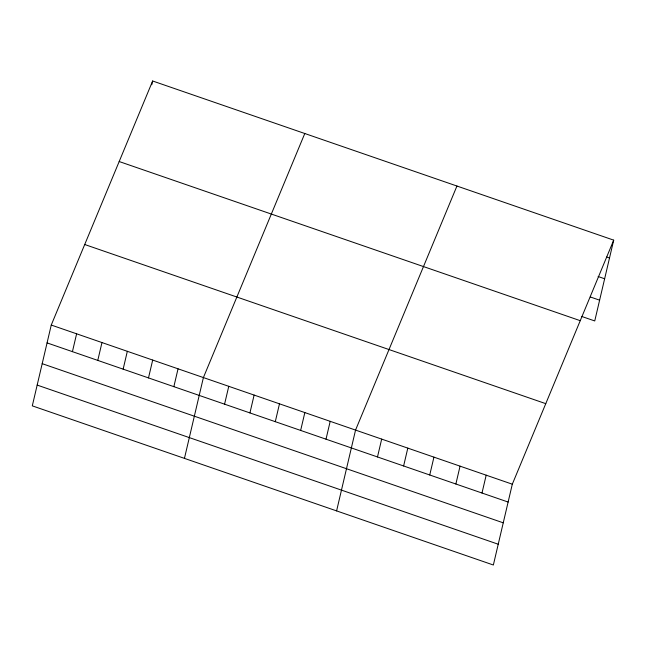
<?xml version="1.0" encoding="UTF-8"?>
<svg xmlns="http://www.w3.org/2000/svg" width="646" height="646" viewBox="0 0 646 646"><rect width="100%" height="100%" fill="white"/><g stroke="black" fill="none" stroke-linecap="round" stroke-linejoin="round"><path stroke-width="0.97" d="M51.252 325.051L32.3 405.858L493.358 565.008L512.31 484.193L613.7 240.142L152.642 80.992L51.252 325.051L512.31 484.193M72.425 351.65L76.616 333.804M151.762 84.755L152.642 80.992M97.78 360.403L101.971 342.558M123.144 369.157L127.327 351.311M148.499 377.91L152.69 360.064M173.855 386.663L178.046 368.818M184.449 458.377L203.401 377.571L304.791 133.512M224.574 404.17L228.765 386.316M249.929 412.923L254.12 395.069M275.293 421.677L279.476 403.823M300.648 430.43L304.839 412.576M326.012 439.183L330.195 421.329M336.598 510.897L355.55 430.083L456.94 186.032M377.49 456.956L381.681 439.102M403.621 465.976L407.804 448.122M429.743 474.996L433.934 457.142M455.874 484.007L460.057 466.162M481.997 493.027L486.188 475.181M613.7 240.142L594.748 320.949L581.683 316.443M606.715 257.027L609.509 257.996M598.107 276.512L604.64 278.773M590.291 296.958L599.617 300.172M119.179 161.532L580.245 320.682M84.715 244.511L545.773 403.661M47.069 342.897L508.127 502.047M42.192 363.674L503.25 522.824M37.169 385.081L498.236 544.231"/></g></svg>
